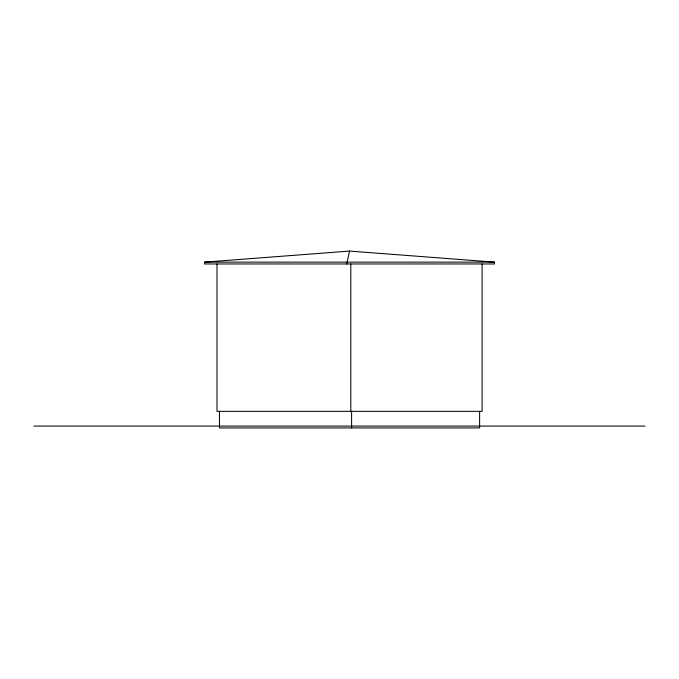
<?xml version="1.0" encoding="UTF-8"?>
<svg xmlns="http://www.w3.org/2000/svg" width="679" height="679" viewBox="0 0 679 679"><rect width="100%" height="100%" fill="white"/><g stroke="black" fill="none" stroke-linecap="round" stroke-linejoin="round"><path stroke-width="1.02" d="M349.541 251.077L204.591 262.128L204.591 263.97L494.49 263.97L494.49 262.128L349.541 251.077L346.765 263.97M204.591 262.128L494.49 262.128M33.95 426.081L645.05 426.081M482.098 263.97L482.098 411.347L216.983 411.347L216.983 263.97M479.62 411.347L479.62 427.923L219.461 427.923L219.461 411.347M351.595 411.347L351.595 427.923M350.797 263.97L350.797 411.347"/></g></svg>
